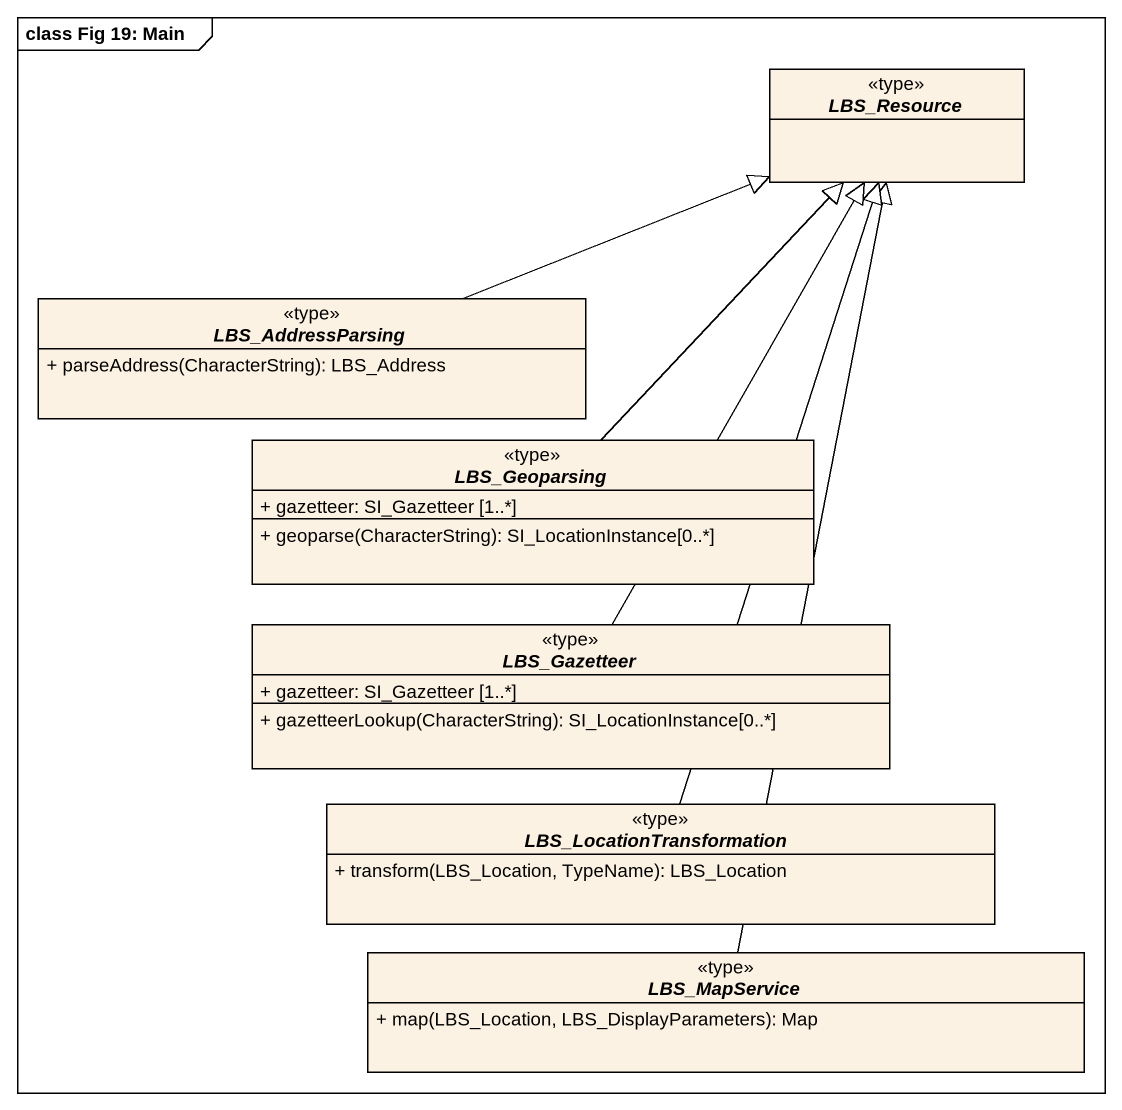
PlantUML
@startuml
mainframe class Fig 19: Main
hide circle
hide empty members
skinparam classAttributeIconSize 0
abstract class LBS_Resource <<type>>
abstract class LBS_AddressParsing <<type>> {
  + parseAddress(CharacterString): LBS_Address
}
abstract class LBS_Geoparsing <<type>> {
  + gazetteer: SI_Gazetteer [1..*]
  + geoparse(CharacterString): SI_LocationInstance[0..*]
}
abstract class LBS_Gazetteer <<type>> {
  + gazetteer: SI_Gazetteer [1..*]
  + gazetteerLookup(CharacterString): SI_LocationInstance[0..*]
}
abstract class LBS_LocationTransformation <<type>> {
  + transform(LBS_Location, TypeName): LBS_Location
}
abstract class LBS_MapService <<type>> {
  + map(LBS_Location, LBS_DisplayParameters): Map
}
LBS_AddressParsing -right-|> LBS_Resource
LBS_Geoparsing -up-|> LBS_Resource
LBS_Gazetteer -up-|> LBS_Resource
LBS_LocationTransformation -up-|> LBS_Resource
LBS_MapService -up-|> LBS_Resource
@enduml
